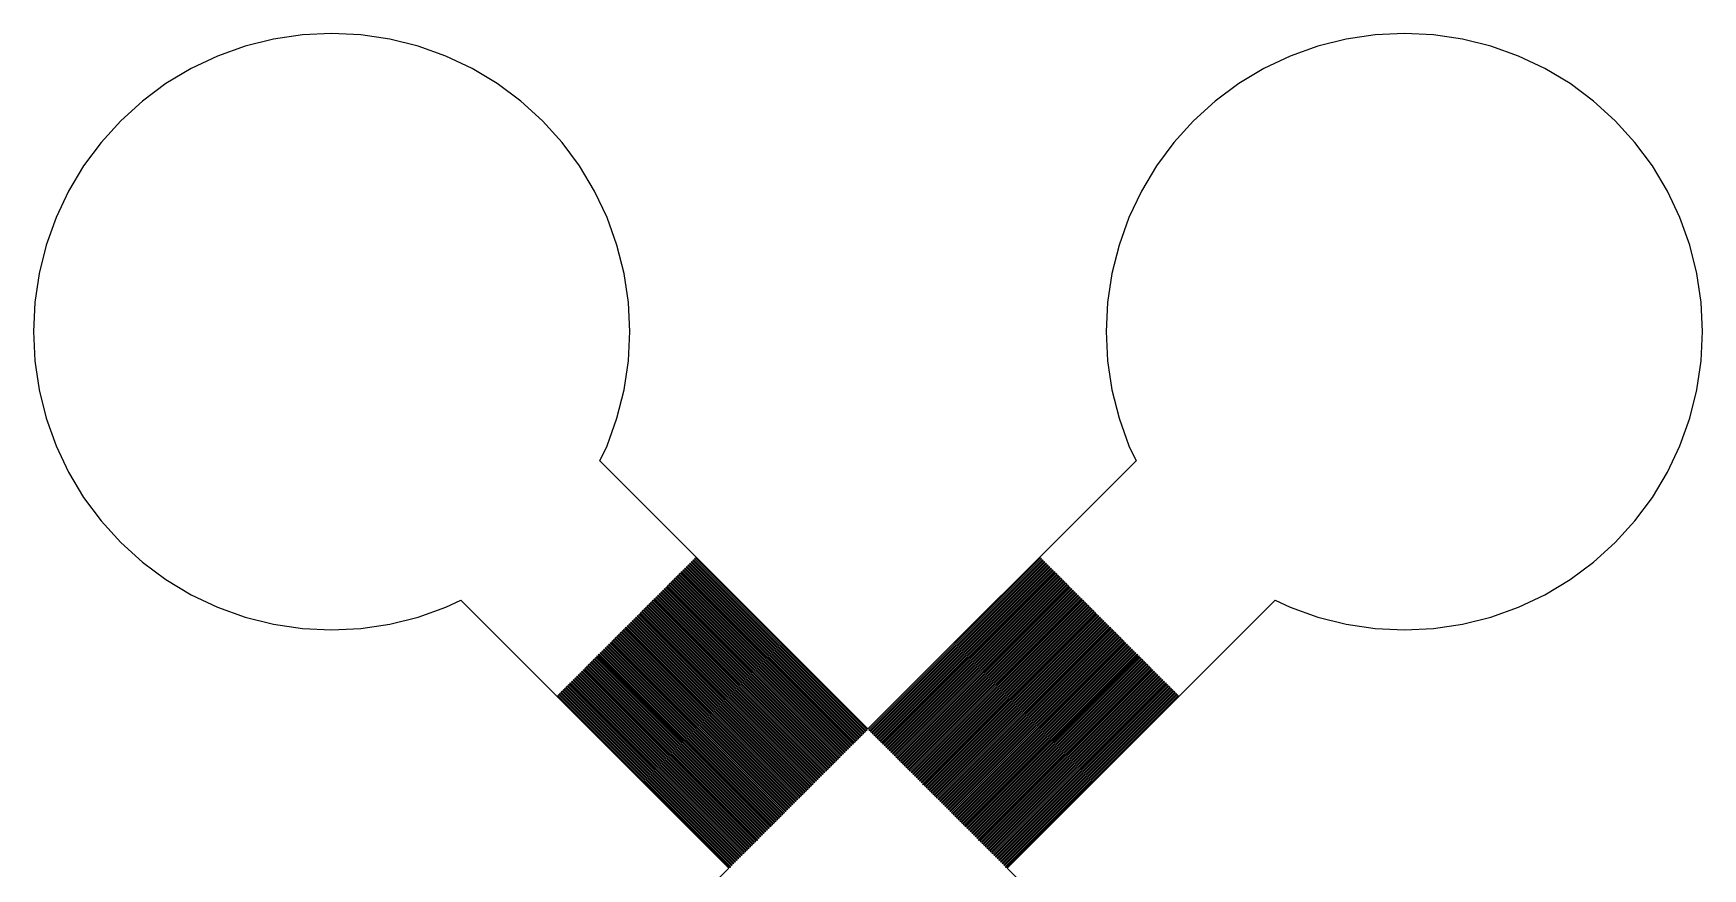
# Model space of a CAD drawing. Extents: x -73 to 181, y -8 to 80.
# Drawn here: x 2 to 16, y 63 to 70 of the extents above; entities that cross this region are included whole.
import ezdxf

# ---------------------------------------------------------------- set-up
doc = ezdxf.new("R2010")
doc.units = 0

msp = doc.modelspace()

# ---------------------------------------------------------------- linework, layer by layer
for p, q in [((4.25775, 69.9851), (4.01508, 69.9491)), ((4.50279, 69.9972), (4.25775, 69.9851)), ((4.74785, 69.9851), (4.50279, 69.9972)), ((4.99051, 69.9491), (4.74785, 69.9851)), ((13.2521, 69.9851), (13.0095, 69.9491)), ((13.4972, 69.9972), (13.2521, 69.9851)), ((13.7422, 69.9851), (13.4972, 69.9972)), ((13.9849, 69.9491), (13.7422, 69.9851)), ((3.77708, 69.8895), (3.54608, 69.8069)), ((4.01508, 69.9491), (3.77708, 69.8895)), ((5.2285, 69.8895), (4.99051, 69.9491)), ((5.4595, 69.8069), (5.2285, 69.8895)), ((12.7715, 69.8895), (12.5405, 69.8069)), ((13.0095, 69.9491), (12.7715, 69.8895)), ((14.2229, 69.8895), (13.9849, 69.9491)), ((14.4539, 69.8069), (14.2229, 69.8895)), ((3.3243, 69.702), (3.11388, 69.5759)), ((3.54608, 69.8069), (3.3243, 69.702)), ((5.68129, 69.702), (5.4595, 69.8069)), ((5.89171, 69.5759), (5.68129, 69.702)), ((12.3187, 69.702), (12.1083, 69.5759)), ((12.5405, 69.8069), (12.3187, 69.702)), ((14.6757, 69.702), (14.4539, 69.8069)), ((14.8861, 69.5759), (14.6757, 69.702)), ((3.11388, 69.5759), (2.91681, 69.4297)), ((6.08878, 69.4297), (5.89171, 69.5759)), ((12.1083, 69.5759), (11.9112, 69.4297)), ((15.0832, 69.4297), (14.8861, 69.5759)), ((2.91681, 69.4297), (2.73503, 69.265)), ((6.27057, 69.265), (6.08878, 69.4297)), ((11.9112, 69.4297), (11.7294, 69.265)), ((15.265, 69.265), (15.0832, 69.4297)), ((2.73503, 69.265), (2.57027, 69.0832)), ((6.43533, 69.0832), (6.27057, 69.265)), ((11.7294, 69.265), (11.5647, 69.0832)), ((15.4297, 69.0832), (15.265, 69.265)), ((2.57027, 69.0832), (2.42413, 68.8861)), ((6.58147, 68.8861), (6.43533, 69.0832)), ((11.5647, 69.0832), (11.4185, 68.8861)), ((15.5759, 68.8861), (15.4297, 69.0832)), ((2.42413, 68.8861), (2.29799, 68.6757)), ((6.7076, 68.6757), (6.58147, 68.8861)), ((11.4185, 68.8861), (11.2924, 68.6757)), ((15.702, 68.6757), (15.5759, 68.8861)), ((2.29799, 68.6757), (2.19312, 68.4539)), ((6.81248, 68.4539), (6.7076, 68.6757)), ((11.2924, 68.6757), (11.1875, 68.4539)), ((15.8069, 68.4539), (15.702, 68.6757)), ((2.19312, 68.4539), (2.11046, 68.2229)), ((6.89514, 68.2229), (6.81248, 68.4539)), ((11.1875, 68.4539), (11.1048, 68.2229)), ((15.8895, 68.2229), (15.8069, 68.4539)), ((2.11046, 68.2229), (2.05084, 67.9849)), ((6.95474, 67.9849), (6.89514, 68.2229)), ((11.1048, 68.2229), (11.0452, 67.9849)), ((15.9491, 67.9849), (15.8895, 68.2229)), ((2.05084, 67.9849), (2.01485, 67.7422)), ((6.99077, 67.7422), (6.95474, 67.9849)), ((11.0452, 67.9849), (11.0092, 67.7422)), ((15.9851, 67.7422), (15.9491, 67.9849)), ((2.01485, 67.7422), (2.00281, 67.4972)), ((7.00279, 67.4972), (6.99077, 67.7422)), ((11.0092, 67.7422), (10.9972, 67.4972)), ((15.9972, 67.4972), (15.9851, 67.7422)), ((2.00281, 67.4972), (2.01485, 67.2521)), ((6.99075, 67.2521), (7.00279, 67.4972)), ((10.9972, 67.4972), (11.0092, 67.2521)), ((15.9851, 67.2521), (15.9972, 67.4972)), ((2.01485, 67.2521), (2.05084, 67.0095)), ((6.95476, 67.0094), (6.99075, 67.2521)), ((11.0092, 67.2521), (11.0452, 67.0094)), ((15.9491, 67.0095), (15.9851, 67.2521)), ((2.05084, 67.0095), (2.11046, 66.7715)), ((6.89514, 66.7715), (6.95476, 67.0094)), ((11.0452, 67.0094), (11.1048, 66.7715)), ((15.8895, 66.7715), (15.9491, 67.0095)), ((2.11046, 66.7715), (2.19312, 66.5405)), ((6.81248, 66.5405), (6.89514, 66.7715)), ((11.1048, 66.7715), (11.1875, 66.5405)), ((15.8069, 66.5405), (15.8895, 66.7715)), ((2.19312, 66.5405), (2.29799, 66.3187)), ((6.75269, 66.414), (6.81248, 66.5405)), ((11.1875, 66.5405), (11.2473, 66.414)), ((15.702, 66.3187), (15.8069, 66.5405)), ((9, 64.1667), (6.75269, 66.414)), ((11.2473, 66.414), (9, 64.1667)), ((2.29799, 66.3187), (2.42413, 66.1083)), ((15.5759, 66.1083), (15.702, 66.3187)), ((2.42413, 66.1083), (2.57027, 65.9112)), ((15.4297, 65.9112), (15.5759, 66.1083)), ((2.57027, 65.9112), (2.73503, 65.7294)), ((15.265, 65.7294), (15.4297, 65.9112)), ((2.73503, 65.7294), (2.91682, 65.5647)), ((15.0832, 65.5647), (15.265, 65.7294)), ((2.91682, 65.5647), (3.11388, 65.4185)), ((7.44647, 65.494), (7.45354, 65.501)), ((8.88686, 64.0536), (7.44647, 65.494)), ((7.45354, 65.501), (8.89392, 64.0606)), ((7.46062, 65.5081), (7.46768, 65.5152)), ((8.901, 64.0677), (7.46062, 65.5081)), ((7.46768, 65.5152), (8.90807, 64.0748)), ((7.47475, 65.5222), (7.48183, 65.5293)), ((8.91513, 64.0818), (7.47475, 65.5222)), ((7.48183, 65.5293), (8.92221, 64.0889)), ((7.48889, 65.5364), (7.49597, 65.5434)), ((8.92928, 64.096), (7.48889, 65.5364)), ((7.49597, 65.5434), (8.93634, 64.1031)), ((7.50305, 65.5505), (7.51012, 65.5576)), ((8.94342, 64.1101), (7.50305, 65.5505)), ((7.51012, 65.5576), (8.95049, 64.1172)), ((7.5172, 65.5647), (7.52426, 65.5717)), ((8.95757, 64.1243), (7.5172, 65.5647)), ((7.52426, 65.5717), (8.96463, 64.1314)), ((7.53133, 65.5788), (7.53841, 65.5859)), ((8.97169, 64.1384), (7.53133, 65.5788)), ((7.53841, 65.5859), (8.97878, 64.1455)), ((7.54547, 65.5929), (7.55254, 65.6)), ((8.98584, 64.1526), (7.54547, 65.5929)), ((7.55254, 65.6), (8.99292, 64.1596)), ((9.00706, 64.1596), (10.4474, 65.6)), ((10.4545, 65.5929), (9.01414, 64.1526)), ((9.02121, 64.1455), (10.4616, 65.5859)), ((10.4687, 65.5788), (9.02829, 64.1384)), ((9.03535, 64.1314), (10.4757, 65.5717)), ((10.4828, 65.5647), (9.04242, 64.1243)), ((9.0495, 64.1172), (10.4899, 65.5576)), ((10.4969, 65.5505), (9.05656, 64.1101)), ((9.06364, 64.1031), (10.504, 65.5434)), ((10.5111, 65.5364), (9.07071, 64.096)), ((9.07777, 64.0889), (10.5182, 65.5293)), ((10.5252, 65.5222), (9.08485, 64.0818)), ((9.09192, 64.0748), (10.5323, 65.5152)), ((10.5394, 65.5081), (9.09898, 64.0677)), ((9.10606, 64.0606), (10.5464, 65.501)), ((10.5535, 65.494), (9.11313, 64.0536)), ((10.4474, 65.6), (10.4545, 65.5929)), ((10.4616, 65.5859), (10.4687, 65.5788)), ((10.4757, 65.5717), (10.4828, 65.5647)), ((10.4899, 65.5576), (10.4969, 65.5505)), ((10.504, 65.5434), (10.5111, 65.5364)), ((10.5182, 65.5293), (10.5252, 65.5222)), ((10.5323, 65.5152), (10.5394, 65.5081)), ((10.5464, 65.501), (10.5535, 65.494)), ((14.8861, 65.4185), (15.0832, 65.5647)), ((3.11388, 65.4185), (3.32431, 65.2924)), ((7.30505, 65.3525), (7.31212, 65.3596)), ((7.31212, 65.3596), (8.7525, 63.9192)), ((7.31918, 65.3667), (7.32626, 65.3737)), ((8.75957, 63.9263), (7.31918, 65.3667)), ((7.32626, 65.3737), (8.76665, 63.9334)), ((7.33333, 65.3808), (7.34041, 65.3879)), ((8.77371, 63.9404), (7.33333, 65.3808)), ((7.34041, 65.3879), (8.78079, 63.9475)), ((7.34747, 65.395), (7.35455, 65.402)), ((8.78786, 63.9546), (7.34747, 65.395)), ((7.35455, 65.402), (8.79492, 63.9617)), ((7.36162, 65.4091), (7.3687, 65.4162)), ((8.802, 63.9687), (7.36162, 65.4091)), ((7.3687, 65.4162), (8.80907, 63.9758)), ((7.37576, 65.4232), (7.38284, 65.4303)), ((8.81613, 63.9829), (7.37576, 65.4232)), ((7.38284, 65.4303), (8.82321, 63.9899)), ((7.38991, 65.4374), (7.39697, 65.4444)), ((8.83028, 63.997), (7.38991, 65.4374)), ((7.39697, 65.4444), (8.83736, 64.0041)), ((7.40405, 65.4515), (7.41112, 65.4586)), ((8.84442, 64.0112), (7.40405, 65.4515)), ((7.41112, 65.4586), (8.8515, 64.0182)), ((7.4182, 65.4657), (7.42526, 65.4727)), ((8.85857, 64.0253), (7.4182, 65.4657)), ((7.42526, 65.4727), (8.86565, 64.0324)), ((7.43233, 65.4798), (7.43941, 65.4869)), ((8.87271, 64.0394), (7.43233, 65.4798)), ((7.43941, 65.4869), (8.87979, 64.0465)), ((9.12019, 64.0465), (10.5606, 65.4869)), ((10.5677, 65.4798), (9.12727, 64.0394)), ((9.13434, 64.0324), (10.5747, 65.4727)), ((10.5818, 65.4657), (9.14142, 64.0253)), ((9.14848, 64.0182), (10.5889, 65.4586)), ((10.5959, 65.4515), (9.15556, 64.0112)), ((9.16263, 64.0041), (10.603, 65.4444)), ((10.6101, 65.4374), (9.16971, 63.997)), ((9.17677, 63.9899), (10.6171, 65.4303)), ((10.6242, 65.4232), (9.18385, 63.9829)), ((9.19092, 63.9758), (10.6313, 65.4162)), ((10.6384, 65.4091), (9.19798, 63.9687)), ((9.20506, 63.9617), (10.6454, 65.402)), ((10.6525, 65.395), (9.21213, 63.9546)), ((9.21919, 63.9475), (10.6596, 65.3879)), ((10.6667, 65.3808), (9.22627, 63.9404)), ((9.23334, 63.9334), (10.6737, 65.3737)), ((10.6808, 65.3667), (9.24042, 63.9263)), ((9.24748, 63.9192), (10.6879, 65.3596)), ((10.5606, 65.4869), (10.5677, 65.4798)), ((10.5747, 65.4727), (10.5818, 65.4657)), ((10.5889, 65.4586), (10.5959, 65.4515)), ((10.603, 65.4444), (10.6101, 65.4374)), ((10.6171, 65.4303), (10.6242, 65.4232)), ((10.6313, 65.4162), (10.6384, 65.4091)), ((10.6454, 65.402), (10.6525, 65.395)), ((10.6596, 65.3879), (10.6667, 65.3808)), ((10.6737, 65.3737), (10.6808, 65.3667)), ((10.6879, 65.3596), (10.6949, 65.3525)), ((14.6757, 65.2924), (14.8861, 65.4185)), ((3.32431, 65.2924), (3.5461, 65.1875)), ((5.45952, 65.1875), (5.58597, 65.2473)), ((5.58597, 65.2473), (7.83327, 63)), ((7.16364, 65.2111), (7.1707, 65.2182)), ((7.1707, 65.2182), (8.61108, 63.7778)), ((7.17776, 65.2253), (7.18484, 65.2323)), ((8.61815, 63.7849), (7.17776, 65.2253)), ((7.18484, 65.2323), (8.62523, 63.7919)), ((7.19191, 65.2394), (7.19899, 65.2465)), ((8.63229, 63.799), (7.19191, 65.2394)), ((7.19899, 65.2465), (8.63936, 63.8061)), ((7.20605, 65.2535), (7.21313, 65.2606)), ((8.64644, 63.8132), (7.20605, 65.2535)), ((7.21313, 65.2606), (8.6535, 63.8202)), ((7.2202, 65.2677), (7.22728, 65.2747)), ((8.66057, 63.8273), (7.2202, 65.2677)), ((7.22728, 65.2747), (8.66765, 63.8344)), ((7.23434, 65.2818), (7.24142, 65.2889)), ((8.67471, 63.8414), (7.23434, 65.2818)), ((7.24142, 65.2889), (8.68179, 63.8485)), ((7.24849, 65.296), (7.25555, 65.303)), ((8.68886, 63.8556), (7.24849, 65.296)), ((7.25555, 65.303), (8.69594, 63.8627)), ((7.26263, 65.3101), (7.2697, 65.3172)), ((8.703, 63.8697), (7.26263, 65.3101)), ((7.2697, 65.3172), (8.71008, 63.8768)), ((7.27676, 65.3242), (7.28384, 65.3313)), ((8.71715, 63.8839), (7.27676, 65.3242)), ((7.28384, 65.3313), (8.72423, 63.8909)), ((7.29091, 65.3384), (7.29797, 65.3455)), ((8.73129, 63.898), (7.29091, 65.3384)), ((7.29797, 65.3455), (8.73836, 63.9051)), ((8.74544, 63.9122), (7.30505, 65.3525)), ((10.6949, 65.3525), (9.25455, 63.9122)), ((9.26163, 63.9051), (10.702, 65.3455)), ((10.7091, 65.3384), (9.26869, 63.898)), ((9.27576, 63.8909), (10.7161, 65.3313)), ((10.7232, 65.3242), (9.28284, 63.8839)), ((9.2899, 63.8768), (10.7303, 65.3172)), ((10.7374, 65.3101), (9.29698, 63.8697)), ((9.30405, 63.8627), (10.7444, 65.303)), ((10.7515, 65.296), (9.31113, 63.8556)), ((9.31819, 63.8485), (10.7586, 65.2889)), ((10.7656, 65.2818), (9.32527, 63.8414)), ((9.33234, 63.8344), (10.7727, 65.2747)), ((10.7798, 65.2677), (9.33942, 63.8273)), ((9.34648, 63.8202), (10.7868, 65.2606)), ((10.7939, 65.2535), (9.35355, 63.8132)), ((9.36063, 63.8061), (10.801, 65.2465)), ((10.8081, 65.2394), (9.36769, 63.799)), ((9.37476, 63.7919), (10.8151, 65.2323)), ((10.8222, 65.2253), (9.38184, 63.7849)), ((9.3889, 63.7778), (10.8293, 65.2182)), ((10.1667, 63), (12.414, 65.2473)), ((10.702, 65.3455), (10.7091, 65.3384)), ((10.7161, 65.3313), (10.7232, 65.3242)), ((10.7303, 65.3172), (10.7374, 65.3101)), ((10.7444, 65.303), (10.7515, 65.296)), ((10.7586, 65.2889), (10.7656, 65.2818)), ((10.7727, 65.2747), (10.7798, 65.2677)), ((10.7868, 65.2606), (10.7939, 65.2535)), ((10.801, 65.2465), (10.8081, 65.2394)), ((10.8151, 65.2323), (10.8222, 65.2253)), ((10.8293, 65.2182), (10.8363, 65.2111)), ((12.414, 65.2473), (12.5405, 65.1875)), ((14.4539, 65.1875), (14.6757, 65.2924)), ((3.5461, 65.1875), (3.7771, 65.1048)), ((3.7771, 65.1048), (4.01508, 65.0452)), ((4.99054, 65.0452), (5.22852, 65.1048)), ((5.22852, 65.1048), (5.45952, 65.1875)), ((7.0222, 65.0697), (7.02928, 65.0768)), ((7.02928, 65.0768), (8.46967, 63.6364)), ((7.03635, 65.0838), (7.04341, 65.0909)), ((8.47673, 63.6434), (7.03635, 65.0838)), ((7.04341, 65.0909), (8.4838, 63.6505)), ((7.05049, 65.098), (7.05756, 65.105)), ((8.49088, 63.6576), (7.05049, 65.098)), ((7.05756, 65.105), (8.49794, 63.6647)), ((7.06464, 65.1121), (7.0717, 65.1192)), ((8.50502, 63.6717), (7.06464, 65.1121)), ((7.0717, 65.1192), (8.51208, 63.6788)), ((7.07878, 65.1263), (7.08586, 65.1333)), ((8.51915, 63.6859), (7.07878, 65.1263)), ((7.08586, 65.1333), (8.52623, 63.6929)), ((7.09293, 65.1404), (7.09999, 65.1475)), ((8.53329, 63.7), (7.09293, 65.1404)), ((7.09999, 65.1475), (8.54036, 63.7071)), ((7.10707, 65.1545), (7.11414, 65.1616)), ((8.54744, 63.7142), (7.10707, 65.1545)), ((7.11414, 65.1616), (8.5545, 63.7212)), ((7.1212, 65.1687), (7.12828, 65.1758)), ((8.56158, 63.7283), (7.1212, 65.1687)), ((7.12828, 65.1758), (8.56865, 63.7354)), ((7.13535, 65.1828), (7.14241, 65.1899)), ((8.57573, 63.7424), (7.13535, 65.1828)), ((7.14241, 65.1899), (8.58279, 63.7495)), ((7.14949, 65.197), (7.15656, 65.204)), ((8.58987, 63.7566), (7.14949, 65.197)), ((7.15656, 65.204), (8.59694, 63.7637)), ((8.60402, 63.7707), (7.16364, 65.2111)), ((10.8363, 65.2111), (9.39597, 63.7707)), ((9.40305, 63.7637), (10.8434, 65.204)), ((10.8505, 65.197), (9.41011, 63.7566)), ((9.41719, 63.7495), (10.8576, 65.1899)), ((10.8646, 65.1828), (9.42426, 63.7424)), ((9.43134, 63.7354), (10.8717, 65.1758)), ((10.8788, 65.1687), (9.4384, 63.7283)), ((9.44548, 63.7212), (10.8858, 65.1616)), ((10.8929, 65.1545), (9.45255, 63.7142)), ((9.45963, 63.7071), (10.9, 65.1475)), ((10.9071, 65.1404), (9.46669, 63.7)), ((9.47375, 63.6929), (10.9141, 65.1333)), ((10.9212, 65.1263), (9.48083, 63.6859)), ((9.4879, 63.6788), (10.9283, 65.1192)), ((10.9353, 65.1121), (9.49496, 63.6717)), ((9.50204, 63.6647), (10.9424, 65.105)), ((10.9495, 65.098), (9.50911, 63.6576)), ((9.51619, 63.6505), (10.9566, 65.0909)), ((10.9636, 65.0838), (9.52325, 63.6434)), ((9.53032, 63.6364), (10.9707, 65.0768)), ((10.8434, 65.204), (10.8505, 65.197)), ((10.8576, 65.1899), (10.8646, 65.1828)), ((10.8717, 65.1758), (10.8788, 65.1687)), ((10.8858, 65.1616), (10.8929, 65.1545)), ((10.9, 65.1475), (10.9071, 65.1404)), ((10.9141, 65.1333), (10.9212, 65.1263)), ((10.9283, 65.1192), (10.9353, 65.1121)), ((10.9424, 65.105), (10.9495, 65.098)), ((10.9566, 65.0909), (10.9636, 65.0838)), ((10.9707, 65.0768), (10.9778, 65.0697)), ((12.5405, 65.1875), (12.7715, 65.1048)), ((12.7715, 65.1048), (13.0094, 65.0452)), ((13.9849, 65.0452), (14.2229, 65.1048)), ((14.2229, 65.1048), (14.4539, 65.1875)), ((4.01508, 65.0452), (4.25777, 65.0092)), ((4.25777, 65.0092), (4.50281, 64.9972)), ((4.50281, 64.9972), (4.74786, 65.0092)), ((4.74786, 65.0092), (4.99054, 65.0452)), ((6.8808, 64.9283), (6.88786, 64.9353)), ((6.88786, 64.9353), (8.32825, 63.495)), ((6.89494, 64.9424), (6.90201, 64.9495)), ((8.33533, 63.502), (6.89494, 64.9424)), ((6.90201, 64.9495), (8.34239, 63.5091)), ((6.90909, 64.9566), (6.91615, 64.9636)), ((8.34947, 63.5162), (6.90909, 64.9566)), ((6.91615, 64.9636), (8.35654, 63.5233)), ((6.92322, 64.9707), (6.9303, 64.9778)), ((8.3636, 63.5303), (6.92322, 64.9707)), ((6.9303, 64.9778), (8.37068, 63.5374)), ((6.93736, 64.9848), (6.94443, 64.9919)), ((8.37775, 63.5445), (6.93736, 64.9848)), ((6.94443, 64.9919), (8.38481, 63.5515)), ((6.95151, 64.999), (6.95857, 65.0061)), ((8.39189, 63.5586), (6.95151, 64.999)), ((6.95857, 65.0061), (8.39896, 63.5657)), ((6.96565, 65.0131), (6.97272, 65.0202)), ((8.40602, 63.5728), (6.96565, 65.0131)), ((6.97272, 65.0202), (8.4131, 63.5798)), ((6.97978, 65.0273), (6.98686, 65.0343)), ((8.42017, 63.5869), (6.97978, 65.0273)), ((6.98686, 65.0343), (8.42723, 63.594)), ((6.99393, 65.0414), (7.00099, 65.0485)), ((8.43431, 63.601), (6.99393, 65.0414)), ((7.00099, 65.0485), (8.44138, 63.6081)), ((7.00807, 65.0556), (7.01514, 65.0626)), ((8.44846, 63.6152), (7.00807, 65.0556)), ((7.01514, 65.0626), (8.45552, 63.6222)), ((8.46259, 63.6293), (7.0222, 65.0697)), ((10.9778, 65.0697), (9.5374, 63.6293)), ((9.54446, 63.6222), (10.9848, 65.0626)), ((10.9919, 65.0556), (9.55153, 63.6152)), ((9.55861, 63.6081), (10.999, 65.0485)), ((11.0061, 65.0414), (9.56567, 63.601)), ((9.57275, 63.594), (11.0131, 65.0343)), ((11.0202, 65.0273), (9.57982, 63.5869)), ((9.58688, 63.5798), (11.0273, 65.0202)), ((11.0343, 65.0131), (9.59396, 63.5728)), ((9.60103, 63.5657), (11.0414, 65.0061)), ((11.0485, 64.999), (9.60809, 63.5586)), ((9.61517, 63.5515), (11.0556, 64.9919)), ((11.0626, 64.9848), (9.62224, 63.5445)), ((9.6293, 63.5374), (11.0697, 64.9778)), ((11.0768, 64.9707), (9.63638, 63.5303)), ((9.64345, 63.5233), (11.0838, 64.9636)), ((11.0909, 64.9566), (9.65051, 63.5162)), ((9.65759, 63.5091), (11.098, 64.9495)), ((11.105, 64.9424), (9.66466, 63.502)), ((9.67174, 63.495), (11.1121, 64.9353)), ((10.9848, 65.0626), (10.9919, 65.0556)), ((10.999, 65.0485), (11.0061, 65.0414)), ((11.0131, 65.0343), (11.0202, 65.0273)), ((11.0273, 65.0202), (11.0343, 65.0131)), ((11.0414, 65.0061), (11.0485, 64.999)), ((11.0556, 64.9919), (11.0626, 64.9848)), ((11.0697, 64.9778), (11.0768, 64.9707)), ((11.0838, 64.9636), (11.0909, 64.9566)), ((11.098, 64.9495), (11.105, 64.9424)), ((11.1121, 64.9353), (11.1192, 64.9283)), ((13.0094, 65.0452), (13.2521, 65.0092)), ((13.2521, 65.0092), (13.4972, 64.9972)), ((13.4972, 64.9972), (13.7422, 65.0092)), ((13.7422, 65.0092), (13.9849, 65.0452)), ((6.75352, 64.801), (6.76059, 64.8081)), ((8.19391, 63.3606), (6.75352, 64.801)), ((6.76059, 64.8081), (8.20097, 63.3677)), ((6.76765, 64.8151), (6.77473, 64.8222)), ((8.20804, 63.3748), (6.76765, 64.8151)), ((6.77473, 64.8222), (8.21512, 63.3818)), ((6.7818, 64.8293), (6.78886, 64.8363)), ((8.22218, 63.3889), (6.7818, 64.8293)), ((6.78886, 64.8363), (8.22925, 63.396)), ((6.79594, 64.8434), (6.80301, 64.8505)), ((8.23633, 63.403), (6.79594, 64.8434)), ((6.80301, 64.8505), (8.24339, 63.4101)), ((6.81009, 64.8576), (6.81715, 64.8646)), ((8.25047, 63.4172), (6.81009, 64.8576)), ((6.81715, 64.8646), (8.25754, 63.4243)), ((6.82423, 64.8717), (6.8313, 64.8788)), ((8.2646, 63.4313), (6.82423, 64.8717)), ((6.8313, 64.8788), (8.27168, 63.4384)), ((6.83838, 64.8858), (6.84544, 64.8929)), ((8.27875, 63.4455), (6.83838, 64.8858)), ((6.84544, 64.8929), (8.28581, 63.4525)), ((6.85252, 64.9), (6.85959, 64.9071)), ((8.29289, 63.4596), (6.85252, 64.9)), ((6.85959, 64.9071), (8.29996, 63.4667)), ((6.86665, 64.9141), (6.87373, 64.9212)), ((8.30704, 63.4738), (6.86665, 64.9141)), ((6.87373, 64.9212), (8.3141, 63.4808)), ((8.32118, 63.4879), (6.8808, 64.9283)), ((11.1192, 64.9283), (9.6788, 63.4879)), ((9.68588, 63.4808), (11.1263, 64.9212)), ((11.1333, 64.9141), (9.69295, 63.4738)), ((9.70003, 63.4667), (11.1404, 64.9071)), ((11.1475, 64.9), (9.70709, 63.4596)), ((9.71417, 63.4525), (11.1545, 64.8929)), ((11.1616, 64.8858), (9.72124, 63.4455)), ((9.7283, 63.4384), (11.1687, 64.8788)), ((11.1758, 64.8717), (9.73538, 63.4313)), ((9.74245, 63.4243), (11.1828, 64.8646)), ((11.1899, 64.8576), (9.74951, 63.4172)), ((9.75659, 63.4101), (11.197, 64.8505)), ((11.204, 64.8434), (9.76366, 63.403)), ((9.77074, 63.396), (11.2111, 64.8363)), ((11.2182, 64.8293), (9.7778, 63.3889)), ((9.78487, 63.3818), (11.2253, 64.8222)), ((11.2323, 64.8151), (9.79195, 63.3748)), ((9.79901, 63.3677), (11.2394, 64.8081)), ((11.2465, 64.801), (9.80608, 63.3606)), ((11.1263, 64.9212), (11.1333, 64.9141)), ((11.1404, 64.9071), (11.1475, 64.9)), ((11.1545, 64.8929), (11.1616, 64.8858)), ((11.1687, 64.8788), (11.1758, 64.8717)), ((11.1828, 64.8646), (11.1899, 64.8576)), ((11.197, 64.8505), (11.204, 64.8434)), ((11.2111, 64.8363), (11.2182, 64.8293)), ((11.2253, 64.8222), (11.2323, 64.8151)), ((11.2394, 64.8081), (11.2465, 64.801)), ((6.61209, 64.6596), (6.61917, 64.6667)), ((8.05247, 63.2192), (6.61209, 64.6596)), ((6.61917, 64.6667), (8.05956, 63.2263)), ((6.62624, 64.6737), (6.63332, 64.6808)), ((8.06662, 63.2333), (6.62624, 64.6737)), ((6.63332, 64.6808), (8.0737, 63.2404)), ((6.64038, 64.6879), (6.64745, 64.6949)), ((8.08076, 63.2475), (6.64038, 64.6879)), ((6.64745, 64.6949), (8.08783, 63.2545)), ((6.65453, 64.702), (6.66159, 64.7091)), ((8.09491, 63.2616), (6.65453, 64.702)), ((6.66159, 64.7091), (8.10197, 63.2687)), ((6.66867, 64.7161), (6.67574, 64.7232)), ((8.10904, 63.2758), (6.66867, 64.7161)), ((6.67574, 64.7232), (8.11612, 63.2828)), ((6.68282, 64.7303), (6.68988, 64.7374)), ((8.12318, 63.2899), (6.68282, 64.7303)), ((6.68988, 64.7374), (8.13025, 63.297)), ((6.69696, 64.7444), (6.70403, 64.7515)), ((8.13733, 63.304), (6.69696, 64.7444)), ((6.70403, 64.7515), (8.14439, 63.3111)), ((6.71109, 64.7586), (6.71817, 64.7656)), ((8.15147, 63.3182), (6.71109, 64.7586)), ((6.71817, 64.7656), (8.15854, 63.3253)), ((6.72523, 64.7727), (6.73232, 64.7798)), ((8.16562, 63.3323), (6.72523, 64.7727)), ((6.73232, 64.7798), (8.17268, 63.3394)), ((6.73938, 64.7868), (6.74644, 64.7939)), ((8.17976, 63.3465), (6.73938, 64.7868)), ((6.74644, 64.7939), (8.18683, 63.3535)), ((9.81316, 63.3535), (11.2535, 64.7939)), ((11.2606, 64.7868), (9.82022, 63.3465)), ((9.8273, 63.3394), (11.2677, 64.7798)), ((11.2747, 64.7727), (9.83437, 63.3323)), ((9.84145, 63.3253), (11.2818, 64.7656)), ((11.2889, 64.7586), (9.84851, 63.3182)), ((9.85559, 63.3111), (11.296, 64.7515)), ((11.303, 64.7444), (9.86266, 63.304)), ((9.86974, 63.297), (11.3101, 64.7374)), ((11.3172, 64.7303), (9.8768, 63.2899)), ((9.88387, 63.2828), (11.3242, 64.7232)), ((11.3313, 64.7161), (9.89095, 63.2758)), ((9.89801, 63.2687), (11.3384, 64.7091)), ((11.3455, 64.702), (9.90508, 63.2616)), ((9.91216, 63.2545), (11.3525, 64.6949)), ((11.3596, 64.6879), (9.91922, 63.2475)), ((9.92628, 63.2404), (11.3667, 64.6808)), ((11.3737, 64.6737), (9.93336, 63.2333)), ((9.94043, 63.2263), (11.3808, 64.6667)), ((11.3879, 64.6596), (9.94751, 63.2192)), ((11.2535, 64.7939), (11.2606, 64.7868)), ((11.2677, 64.7798), (11.2747, 64.7727)), ((11.2818, 64.7656), (11.2889, 64.7586)), ((11.296, 64.7515), (11.303, 64.7444)), ((11.3101, 64.7374), (11.3172, 64.7303)), ((11.3242, 64.7232), (11.3313, 64.7161)), ((11.3384, 64.7091), (11.3455, 64.702)), ((11.3525, 64.6949), (11.3596, 64.6879)), ((11.3667, 64.6808), (11.3737, 64.6737)), ((11.3808, 64.6667), (11.3879, 64.6596)), ((6.47067, 64.5182), (6.47775, 64.5252)), ((7.91106, 63.0778), (6.47067, 64.5182)), ((6.47775, 64.5252), (7.91814, 63.0849)), ((6.48482, 64.5323), (6.49188, 64.5394)), ((7.9252, 63.0919), (6.48482, 64.5323)), ((6.49188, 64.5394), (7.93227, 63.099)), ((6.49896, 64.5464), (6.50603, 64.5535)), ((7.93935, 63.1061), (6.49896, 64.5464)), ((6.50603, 64.5535), (7.94641, 63.1131)), ((6.51309, 64.5606), (6.52017, 64.5677)), ((7.95348, 63.1202), (6.51309, 64.5606)), ((6.52017, 64.5677), (7.96056, 63.1273)), ((6.52724, 64.5747), (6.53432, 64.5818)), ((7.96762, 63.1343), (6.52724, 64.5747)), ((6.53432, 64.5818), (7.97469, 63.1414)), ((6.54138, 64.5889), (6.54846, 64.5959)), ((7.98177, 63.1485), (6.54138, 64.5889)), ((6.54846, 64.5959), (7.98883, 63.1556)), ((6.55554, 64.603), (6.56261, 64.6101)), ((7.99591, 63.1626), (6.55554, 64.603)), ((6.56261, 64.6101), (8.00298, 63.1697)), ((6.56967, 64.6171), (6.57675, 64.6242)), ((8.01004, 63.1768), (6.56967, 64.6171)), ((6.57675, 64.6242), (8.01712, 63.1839)), ((6.58382, 64.6313), (6.59088, 64.6384)), ((8.02419, 63.1909), (6.58382, 64.6313)), ((6.59088, 64.6384), (8.03127, 63.198)), ((6.59796, 64.6454), (6.60503, 64.6525)), ((8.03833, 63.2051), (6.59796, 64.6454)), ((6.60503, 64.6525), (8.04541, 63.2121)), ((9.95457, 63.2121), (11.395, 64.6525)), ((11.402, 64.6454), (9.96165, 63.2051)), ((9.96872, 63.198), (11.4091, 64.6384)), ((11.4162, 64.6313), (9.9758, 63.1909)), ((9.98286, 63.1839), (11.4232, 64.6242)), ((11.4303, 64.6171), (9.98994, 63.1768)), ((9.99701, 63.1697), (11.4374, 64.6101)), ((11.4444, 64.603), (10.0041, 63.1626)), ((10.0112, 63.1556), (11.4515, 64.5959)), ((11.4586, 64.5889), (10.0182, 63.1485)), ((10.0253, 63.1414), (11.4657, 64.5818)), ((11.4727, 64.5747), (10.0324, 63.1343)), ((10.0394, 63.1273), (11.4798, 64.5677)), ((11.4869, 64.5606), (10.0465, 63.1202)), ((10.0536, 63.1131), (11.494, 64.5535)), ((11.501, 64.5464), (10.0606, 63.1061)), ((10.0677, 63.099), (11.5081, 64.5394)), ((11.5152, 64.5323), (10.0748, 63.0919)), ((10.0818, 63.0849), (11.5222, 64.5252)), ((11.5293, 64.5182), (10.0889, 63.0778)), ((11.395, 64.6525), (11.402, 64.6454)), ((11.4091, 64.6384), (11.4162, 64.6313)), ((11.4232, 64.6242), (11.4303, 64.6171)), ((11.4374, 64.6101), (11.4444, 64.603)), ((11.4515, 64.5959), (11.4586, 64.5889)), ((11.4657, 64.5818), (11.4727, 64.5747)), ((11.4798, 64.5677), (11.4869, 64.5606)), ((11.494, 64.5535), (11.501, 64.5464)), ((11.5081, 64.5394), (11.5152, 64.5323)), ((11.5222, 64.5252), (11.5293, 64.5182)), ((6.39996, 64.4474), (6.40704, 64.4545)), ((7.84035, 63.0071), (6.39996, 64.4474)), ((6.40704, 64.4545), (7.84741, 63.0141)), ((6.41411, 64.4616), (6.42119, 64.4687)), ((7.85448, 63.0212), (6.41411, 64.4616)), ((6.42119, 64.4687), (7.86156, 63.0283)), ((6.42825, 64.4757), (6.43532, 64.4828)), ((7.86862, 63.0354), (6.42825, 64.4757)), ((6.43532, 64.4828), (7.8757, 63.0424)), ((6.4424, 64.4899), (6.44946, 64.4969)), ((7.88277, 63.0495), (6.4424, 64.4899)), ((6.44946, 64.4969), (7.88985, 63.0566)), ((6.45654, 64.504), (6.46361, 64.5111)), ((7.89691, 63.0636), (6.45654, 64.504)), ((6.46361, 64.5111), (7.90399, 63.0707)), ((10.096, 63.0707), (11.5364, 64.5111)), ((11.5434, 64.504), (10.1031, 63.0636)), ((10.1101, 63.0566), (11.5505, 64.4969)), ((11.5576, 64.4899), (10.1172, 63.0495)), ((10.1243, 63.0424), (11.5647, 64.4828)), ((11.5717, 64.4757), (10.1314, 63.0354)), ((10.1384, 63.0283), (11.5788, 64.4687)), ((11.5859, 64.4616), (10.1455, 63.0212)), ((10.1526, 63.0141), (11.5929, 64.4545)), ((11.6, 64.4474), (10.1596, 63.0071)), ((11.5364, 64.5111), (11.5434, 64.504)), ((11.5505, 64.4969), (11.5576, 64.4899)), ((11.5647, 64.4828), (11.5717, 64.4757)), ((11.5788, 64.4687), (11.5859, 64.4616)), ((11.5929, 64.4545), (11.6, 64.4474)), ((8.93634, 64.1031), (8.92928, 64.096)), ((8.95049, 64.1172), (8.94342, 64.1101)), ((8.96463, 64.1314), (8.95757, 64.1243)), ((8.97878, 64.1455), (8.97169, 64.1384)), ((8.99292, 64.1596), (8.98584, 64.1526)), ((9.01414, 64.1526), (9.00706, 64.1596)), ((9.02829, 64.1384), (9.02121, 64.1455)), ((9.04242, 64.1243), (9.03535, 64.1314)), ((9.05656, 64.1101), (9.0495, 64.1172)), ((9.07071, 64.096), (9.06364, 64.1031)), ((8.79492, 63.9617), (8.78786, 63.9546)), ((8.80907, 63.9758), (8.802, 63.9687)), ((8.82321, 63.9899), (8.81613, 63.9829)), ((8.83736, 64.0041), (8.83028, 63.997)), ((8.8515, 64.0182), (8.84442, 64.0112)), ((8.86565, 64.0324), (8.85857, 64.0253)), ((8.87979, 64.0465), (8.87271, 64.0394)), ((8.89392, 64.0606), (8.88686, 64.0536)), ((8.90807, 64.0748), (8.901, 64.0677)), ((8.92221, 64.0889), (8.91513, 64.0818)), ((9.08485, 64.0818), (9.07777, 64.0889)), ((9.09898, 64.0677), (9.09192, 64.0748)), ((9.11313, 64.0536), (9.10606, 64.0606)), ((9.12727, 64.0394), (9.12019, 64.0465)), ((9.14142, 64.0253), (9.13434, 64.0324)), ((9.15556, 64.0112), (9.14848, 64.0182)), ((9.16971, 63.997), (9.16263, 64.0041)), ((9.18385, 63.9829), (9.17677, 63.9899)), ((9.19798, 63.9687), (9.19092, 63.9758)), ((9.21213, 63.9546), (9.20506, 63.9617)), ((8.6535, 63.8202), (8.64644, 63.8132)), ((8.66765, 63.8344), (8.66057, 63.8273)), ((8.68179, 63.8485), (8.67471, 63.8414)), ((8.69594, 63.8627), (8.68886, 63.8556)), ((8.71008, 63.8768), (8.703, 63.8697)), ((8.72423, 63.8909), (8.71715, 63.8839)), ((8.73836, 63.9051), (8.73129, 63.898)), ((8.7525, 63.9192), (8.74544, 63.9122)), ((8.76665, 63.9334), (8.75957, 63.9263)), ((8.78079, 63.9475), (8.77371, 63.9404)), ((9.22627, 63.9404), (9.21919, 63.9475)), ((9.24042, 63.9263), (9.23334, 63.9334)), ((9.25455, 63.9122), (9.24748, 63.9192)), ((9.26869, 63.898), (9.26163, 63.9051)), ((9.28284, 63.8839), (9.27576, 63.8909)), ((9.29698, 63.8697), (9.2899, 63.8768)), ((9.31113, 63.8556), (9.30405, 63.8627)), ((9.32527, 63.8414), (9.31819, 63.8485)), ((9.33942, 63.8273), (9.33234, 63.8344)), ((9.35355, 63.8132), (9.34648, 63.8202)), ((8.51208, 63.6788), (8.50502, 63.6717)), ((8.52623, 63.6929), (8.51915, 63.6859)), ((8.54036, 63.7071), (8.53329, 63.7)), ((8.5545, 63.7212), (8.54744, 63.7142)), ((8.56865, 63.7354), (8.56158, 63.7283)), ((8.58279, 63.7495), (8.57573, 63.7424)), ((8.59694, 63.7637), (8.58987, 63.7566)), ((8.61108, 63.7778), (8.60402, 63.7707)), ((8.62523, 63.7919), (8.61815, 63.7849)), ((8.63936, 63.8061), (8.63229, 63.799)), ((9.36769, 63.799), (9.36063, 63.8061)), ((9.38184, 63.7849), (9.37476, 63.7919)), ((9.39597, 63.7707), (9.3889, 63.7778)), ((9.41011, 63.7566), (9.40305, 63.7637)), ((9.42426, 63.7424), (9.41719, 63.7495)), ((9.4384, 63.7283), (9.43134, 63.7354)), ((9.45255, 63.7142), (9.44548, 63.7212)), ((9.46669, 63.7), (9.45963, 63.7071)), ((9.48083, 63.6859), (9.47375, 63.6929)), ((9.49496, 63.6717), (9.4879, 63.6788)), ((8.37068, 63.5374), (8.3636, 63.5303)), ((8.38481, 63.5515), (8.37775, 63.5445)), ((8.39896, 63.5657), (8.39189, 63.5586)), ((8.4131, 63.5798), (8.40602, 63.5728)), ((8.42723, 63.594), (8.42017, 63.5869)), ((8.44138, 63.6081), (8.43431, 63.601)), ((8.45552, 63.6222), (8.44846, 63.6152)), ((8.46967, 63.6364), (8.46259, 63.6293)), ((8.4838, 63.6505), (8.47673, 63.6434)), ((8.49794, 63.6647), (8.49088, 63.6576)), ((9.50911, 63.6576), (9.50204, 63.6647)), ((9.52325, 63.6434), (9.51619, 63.6505)), ((9.5374, 63.6293), (9.53032, 63.6364)), ((9.55153, 63.6152), (9.54446, 63.6222)), ((9.56567, 63.601), (9.55861, 63.6081)), ((9.57982, 63.5869), (9.57275, 63.594)), ((9.59396, 63.5728), (9.58688, 63.5798)), ((9.60809, 63.5586), (9.60103, 63.5657)), ((9.62224, 63.5445), (9.61517, 63.5515)), ((9.63638, 63.5303), (9.6293, 63.5374)), ((8.22925, 63.396), (8.22218, 63.3889)), ((8.24339, 63.4101), (8.23633, 63.403)), ((8.25754, 63.4243), (8.25047, 63.4172)), ((8.27168, 63.4384), (8.2646, 63.4313)), ((8.28581, 63.4525), (8.27875, 63.4455)), ((8.29996, 63.4667), (8.29289, 63.4596)), ((8.3141, 63.4808), (8.30704, 63.4738)), ((8.32825, 63.495), (8.32118, 63.4879)), ((8.34239, 63.5091), (8.33533, 63.502)), ((8.35654, 63.5233), (8.34947, 63.5162)), ((9.65051, 63.5162), (9.64345, 63.5233)), ((9.66466, 63.502), (9.65759, 63.5091)), ((9.6788, 63.4879), (9.67174, 63.495)), ((9.69295, 63.4738), (9.68588, 63.4808)), ((9.70709, 63.4596), (9.70003, 63.4667)), ((9.72124, 63.4455), (9.71417, 63.4525)), ((9.73538, 63.4313), (9.7283, 63.4384)), ((9.74951, 63.4172), (9.74245, 63.4243)), ((9.76366, 63.403), (9.75659, 63.4101)), ((9.7778, 63.3889), (9.77074, 63.396)), ((8.10197, 63.2687), (8.09491, 63.2616)), ((8.11612, 63.2828), (8.10904, 63.2758)), ((8.13025, 63.297), (8.12318, 63.2899)), ((8.14439, 63.3111), (8.13733, 63.304)), ((8.15854, 63.3253), (8.15147, 63.3182)), ((8.17268, 63.3394), (8.16562, 63.3323)), ((8.18683, 63.3535), (8.17976, 63.3465)), ((8.20097, 63.3677), (8.19391, 63.3606)), ((8.21512, 63.3818), (8.20804, 63.3748)), ((9.79195, 63.3748), (9.78487, 63.3818)), ((9.80608, 63.3606), (9.79901, 63.3677)), ((9.82022, 63.3465), (9.81316, 63.3535)), ((9.83437, 63.3323), (9.8273, 63.3394)), ((9.84851, 63.3182), (9.84145, 63.3253)), ((9.86266, 63.304), (9.85559, 63.3111)), ((9.8768, 63.2899), (9.86974, 63.297)), ((9.89095, 63.2758), (9.88387, 63.2828)), ((9.90508, 63.2616), (9.89801, 63.2687)), ((7.96056, 63.1273), (7.95348, 63.1202)), ((7.97469, 63.1414), (7.96762, 63.1343)), ((7.98883, 63.1556), (7.98177, 63.1485)), ((8.00298, 63.1697), (7.99591, 63.1626)), ((8.01712, 63.1839), (8.01004, 63.1768)), ((8.03127, 63.198), (8.02419, 63.1909)), ((8.04541, 63.2121), (8.03833, 63.2051)), ((8.05956, 63.2263), (8.05247, 63.2192)), ((8.0737, 63.2404), (8.06662, 63.2333)), ((8.08783, 63.2545), (8.08076, 63.2475)), ((9.91922, 63.2475), (9.91216, 63.2545)), ((9.93336, 63.2333), (9.92628, 63.2404)), ((9.94751, 63.2192), (9.94043, 63.2263)), ((9.96165, 63.2051), (9.95457, 63.2121)), ((9.9758, 63.1909), (9.96872, 63.198)), ((9.98994, 63.1768), (9.98286, 63.1839)), ((10.0041, 63.1626), (9.99701, 63.1697)), ((10.0182, 63.1485), (10.0112, 63.1556)), ((10.0324, 63.1343), (10.0253, 63.1414)), ((10.0465, 63.1202), (10.0394, 63.1273)), ((7.83327, 63), (5.58597, 60.7527)), ((7.84741, 63.0141), (7.84035, 63.0071)), ((7.86156, 63.0283), (7.85448, 63.0212)), ((7.8757, 63.0424), (7.86862, 63.0354)), ((7.88985, 63.0566), (7.88277, 63.0495)), ((7.90399, 63.0707), (7.89691, 63.0636)), ((7.91814, 63.0849), (7.91106, 63.0778)), ((7.93227, 63.099), (7.9252, 63.0919)), ((7.94641, 63.1131), (7.93935, 63.1061)), ((10.0606, 63.1061), (10.0536, 63.1131)), ((10.0748, 63.0919), (10.0677, 63.099)), ((10.0889, 63.0778), (10.0818, 63.0849)), ((10.1031, 63.0636), (10.096, 63.0707)), ((10.1172, 63.0495), (10.1101, 63.0566)), ((10.1314, 63.0354), (10.1243, 63.0424)), ((10.1455, 63.0212), (10.1384, 63.0283)), ((10.1596, 63.0071), (10.1526, 63.0141)), ((12.414, 60.7527), (10.1667, 63))]:
    msp.add_line(p, q)

doc.saveas('drawing.dxf')
